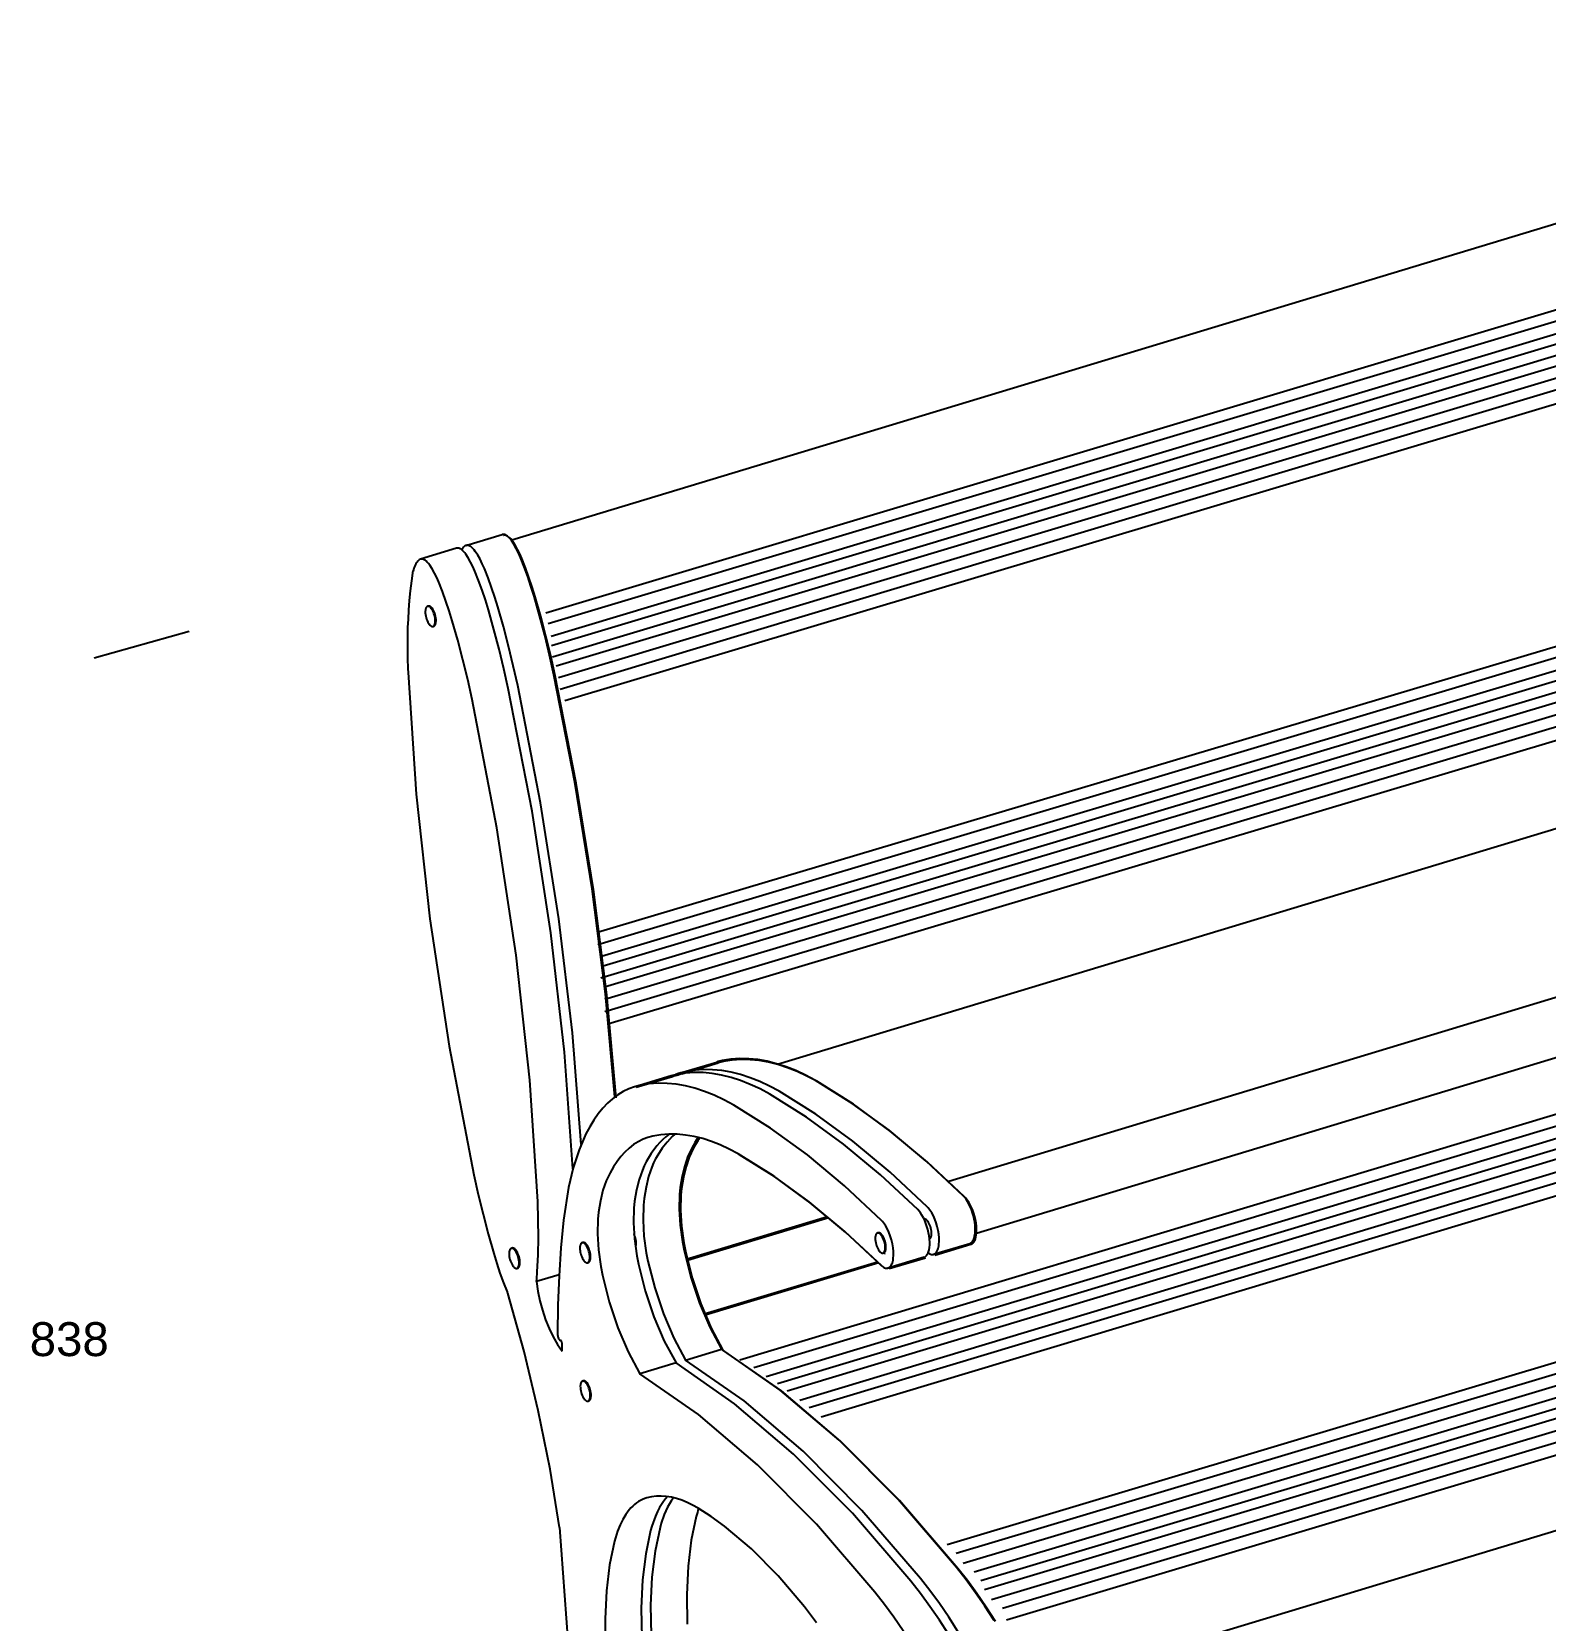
# Model space of a CAD drawing. Extents: x -56 to 226, y 85 to 311.
# Drawn here: x -55.5 to 85, y 160.4 to 307.8 of the extents above; entities that cross this region are included whole.
import ezdxf

# ---------------------------------------------------------------- set-up
doc = ezdxf.new("R2010")
doc.units = 0
doc.layers.add('LIVELLO_1', color=160, linetype='Continuous')
doc.styles.add('STD', font='txt')

# ---------------------------------------------------------------- blocks, each defined once
blk = doc.blocks.new('AI9-BLK1')
at = {"layer": 'LIVELLO_1', "color": 7}
for p, q in [((54.974078, 104.027328), (-100.907191, 56.843817)), ((58.162514, 96.820877), (-97.746833, 50.056807)), ((58.590394, 95.917229), (-97.516528, 49.063586)), ((58.827072, 94.867681), (-97.257974, 47.886397)), ((59.027577, 93.889618), (-97.198546, 47.015476)), ((59.130241, 92.899497), (-97.131539, 45.980742)), ((59.295261, 91.933493), (-96.791163, 45.142378)), ((59.530216, 90.919601), (-96.55638, 44.066302)), ((59.763449, 89.905882), (-96.416682, 42.957326)), ((59.967399, 88.615693), (-95.983978, 41.919836)), ((63.565457, 67.094699), (-92.927833, 20.398669)), ((63.634359, 66.17882), (-92.907163, 19.257136)), ((63.842098, 65.043317), (-92.559208, 18.171931)), ((64.028133, 64.07714), (-92.41951, 17.301011)), ((64.185574, 63.081163), (-92.630522, 16.183078)), ((64.143888, 62.123943), (-92.287218, 15.341785)), ((64.213824, 60.964496), (-92.248633, 14.20921)), ((64.329579, 59.947676), (-92.248633, 13.046663)), ((64.334402, 58.64543), (-91.976643, 11.908059)), ((-106.031082, 56.079695), (-109.390567, 55.069076)), ((-105.155511, 56.341694), (-101.796026, 57.35817)), ((-108.728936, 50.692944), (-108.656245, 50.713786)), ((65.099902, 50.963384), (-76.228767, 8.164962)), ((-108.214756, 48.831903), (-108.141892, 48.852746)), ((64.405716, 35.08201), (-60.319488, -2.709654)), ((68.662476, 30.777191), (-57.75203, -7.526069)), ((75.363875, 27.388078), (-79.713308, -19.274879)), ((76.338837, 26.540929), (-78.41244, -19.985602)), ((77.508447, 25.806435), (-77.291751, -20.832751)), ((78.485476, 25.075214), (-76.240824, -21.471988)), ((79.443902, 24.477662), (-75.334248, -22.161869)), ((80.531863, 23.594512), (-74.161365, -23.038645)), ((81.568492, 22.877932), (-73.281143, -23.695625)), ((82.716054, 22.036812), (-72.179918, -24.587733)), ((94.858982, 10.091804), (-60.480029, -36.42577)), ((95.728524, 9.285997), (-59.630986, -37.240535)), ((-85.222016, 7.380342), (-81.86546, 8.390961)), ((-85.104711, 7.294215), (-81.748154, 8.307762)), ((96.366211, 8.352376), (-58.993298, -38.174156)), ((97.388715, 7.552941), (-57.97355, -38.976691)), ((-86.097587, 7.115586), (-89.454144, 6.102039)), ((-85.980109, 7.029459), (-89.338044, 6.018668)), ((98.028125, 6.753162), (-57.336035, -39.773369)), ((98.366778, 5.911525), (-56.992559, -40.614661)), ((99.00481, 4.978249), (-56.355044, -41.54811)), ((100.024213, 4.184327), (-55.336846, -42.34186)), ((100.411098, 3.117036), (-54.953063, -43.406222)), ((101.809806, -3.105323), (-53.53799, -50.125364)), ((-71.577715, -5.983011), (-84.709041, -9.943148)), ((-71.461616, -6.06621), (-84.593458, -10.026175)), ((-94.374257, -8.382176), (-94.301393, -8.361333)), ((-66.945785, -7.478355), (-66.871715, -7.457684)), ((-61.734389, -9.455495), (-58.376282, -8.444532)), ((-61.618461, -9.541795), (-58.262077, -8.527903)), ((-100.94147, -8.899629), (-100.868778, -8.881715)), ((-93.859904, -10.243216), (-93.787212, -10.219445)), ((-66.947507, -10.174831), (-83.0473, -15.026731)), ((-66.831407, -10.261131), (-82.929822, -15.113031)), ((-66.431432, -9.339568), (-66.35719, -9.318725)), ((-66.241262, -9.398996), (-66.314299, -9.422767)), ((-62.60996, -9.716978), (-65.966172, -10.73087)), ((-62.494032, -9.803278), (-65.850416, -10.814069)), ((-100.427117, -10.763426), (-100.354081, -10.739827)), ((-84.776048, -19.277979), (-81.419664, -18.26426)), ((-85.651619, -19.542563), (-89.011104, -20.553181)), ((-94.331193, -21.222219), (-94.258157, -21.201376)), ((-93.81684, -23.083259), (-93.743804, -23.059488))]:
    blk.add_line(p, q, dxfattribs=at)
for points in [[(-105.167396, 55.529858), (-105.253868, 55.648714), (-105.342924, 55.755856), (-105.434908, 55.848185), (-105.524308, 55.928283), (-105.613364, 55.993568), (-105.657978, 56.020439), (-105.702592, 56.04421), (-105.745483, 56.059024), (-105.788892, 56.076939), (-105.831783, 56.085724), (-105.873469, 56.091753), (-105.914982, 56.094681), (-105.953912, 56.094681), (-105.992497, 56.088652), (-106.031082, 56.079695)], [(-105.333967, 56.231624), (-105.390294, 56.169095), (-105.445416, 56.10071), (-105.498987, 56.029224), (-105.547907, 55.948954)], [(-104.290275, 55.794613), (-104.400346, 55.939996), (-104.514723, 56.07091), (-104.572945, 56.124481), (-104.627722, 56.175124), (-104.684394, 56.219566), (-104.740894, 56.261251), (-104.798771, 56.290879), (-104.850964, 56.317751), (-104.905741, 56.338594), (-104.960863, 56.350479), (-104.986012, 56.356336), (-105.014434, 56.356336), (-105.038033, 56.359437), (-105.063354, 56.359437), (-105.088676, 56.356336), (-105.113997, 56.353408), (-105.137769, 56.347379), (-105.162918, 56.341694), (-105.185311, 56.332737), (-105.207532, 56.32378), (-105.228375, 56.311722), (-105.250768, 56.299837), (-105.274539, 56.285023), (-105.295382, 56.267108), (-105.316052, 56.249366), (-105.333967, 56.231624)], [(-100.933891, 56.805232), (-101.021741, 56.92426), (-101.107868, 57.03123), (-101.200197, 57.126487), (-101.290803, 57.203657), (-101.380031, 57.268942), (-101.424472, 57.295814), (-101.467708, 57.316484), (-101.513873, 57.337327), (-101.556764, 57.349213), (-101.596899, 57.36127), (-101.638413, 57.370228), (-101.680271, 57.372984), (-101.721784, 57.370228), (-101.760369, 57.364199), (-101.796026, 57.35817)], [(-100.818136, 56.719105), (-100.904091, 56.840889), (-100.993319, 56.944931), (-101.082719, 57.040188), (-101.171775, 57.11753), (-101.263931, 57.182987), (-101.307167, 57.209342), (-101.353331, 57.233285), (-101.396223, 57.2512), (-101.439459, 57.265841), (-101.480972, 57.274799), (-101.52283, 57.283756), (-101.562793, 57.283756), (-101.604479, 57.283756), (-101.643064, 57.280828), (-101.680271, 57.268942)], [(-100.091048, 55.220488), (-100.282768, 55.654742), (-100.488095, 56.07091), (-100.706514, 56.451421), (-100.933891, 56.805232)], [(-99.973743, 55.134533), (-100.167185, 55.571543), (-100.371996, 55.981682), (-100.589209, 56.368222), (-100.818136, 56.719105)], [(-109.56885, 54.956077), (-109.632929, 54.884591), (-109.693563, 54.804493), (-109.751785, 54.721294), (-109.808112, 54.628965), (-109.872191, 54.501324), (-109.931619, 54.367483), (-109.986568, 54.221755), (-110.069767, 53.933573)], [(-108.523781, 54.519067), (-108.635402, 54.664794), (-108.746851, 54.792435), (-108.8049, 54.852035), (-108.861228, 54.899578), (-108.916349, 54.94712), (-108.974227, 54.982949), (-109.030726, 55.015505), (-109.085848, 55.042377), (-109.140797, 55.060119), (-109.192818, 55.075105), (-109.221068, 55.078033), (-109.246217, 55.080962), (-109.272917, 55.084062), (-109.29841, 55.084062), (-109.32356, 55.080962), (-109.345953, 55.078033), (-109.371102, 55.072005), (-109.394873, 55.066148), (-109.417438, 55.057191), (-109.441037, 55.048233), (-109.46343, 55.03652), (-109.484101, 55.024462), (-109.506322, 55.009648), (-109.527165, 54.994834), (-109.548008, 54.97692), (-109.56885, 54.956077)], [(-104.326104, 53.94253), (-104.514723, 54.382469), (-104.722979, 54.792435), (-104.94002, 55.179147), (-105.167396, 55.529858)], [(-103.447605, 54.209869), (-103.639324, 54.644124), (-103.84603, 55.057191), (-104.064621, 55.44063), (-104.290275, 55.794613)], [(-98.838067, 51.641378), (-99.119014, 52.562941), (-99.423733, 53.463662), (-99.744644, 54.352496), (-100.091048, 55.220488)], [(-98.720417, 51.558007), (-99.003087, 52.473714), (-99.304877, 53.38029), (-99.628889, 54.266369), (-99.973743, 55.134533)], [(-107.682661, 52.931567), (-107.874208, 53.368577), (-108.079536, 53.781816), (-108.296404, 54.165255), (-108.523781, 54.519067)], [(-103.070194, 50.36876), (-103.351142, 51.284639), (-103.655688, 52.188115), (-103.9797, 53.077294), (-104.326104, 53.94253)], [(-102.194451, 50.633516), (-102.475571, 51.54905), (-102.78029, 52.453043), (-103.104129, 53.338777), (-103.447605, 54.209869)], [(-106.426407, 49.355213), (-106.710455, 50.273676), (-107.012073, 51.177496), (-107.336256, 52.063575), (-107.682661, 52.931567)], [(-96.99184, 44.339843), (-97.402151, 46.171256), (-97.84519, 48.002496), (-98.325264, 49.827708), (-98.838067, 51.641378)], [(-108.728936, 50.692944), (-108.742544, 50.683986), (-108.758736, 50.681058), (-108.772172, 50.669172), (-108.786986, 50.660388), (-108.800422, 50.65143), (-108.812307, 50.636444), (-108.822815, 50.624559), (-108.834528, 50.609745), (-108.846242, 50.594931), (-108.856921, 50.573916), (-108.876214, 50.538431), (-108.890856, 50.493817), (-108.905842, 50.446275), (-108.916349, 50.392704), (-108.925307, 50.336204), (-108.93547, 50.214248), (-108.932713, 50.080578), (-108.916349, 49.937779), (-108.890856, 49.792223), (-108.856921, 49.646324), (-108.812307, 49.500941), (-108.758736, 49.36417), (-108.69793, 49.236185), (-108.630751, 49.120258), (-108.562366, 49.022072), (-108.528432, 48.977458), (-108.489674, 48.941629), (-108.455568, 48.909245), (-108.418361, 48.879618), (-108.381326, 48.858775), (-108.363411, 48.849818), (-108.346875, 48.84086), (-108.329133, 48.834831), (-108.311218, 48.831903), (-108.295026, 48.826046), (-108.278662, 48.826046), (-108.260748, 48.826046), (-108.244383, 48.826046), (-108.228019, 48.829147), (-108.214756, 48.831903), (-108.198391, 48.834831), (-108.184956, 48.843789), (-108.171692, 48.849818), (-108.158256, 48.861703), (-108.14327, 48.870488), (-108.130006, 48.882201), (-108.118293, 48.89736), (-108.109336, 48.912002), (-108.095728, 48.92716), (-108.08677, 48.94473), (-108.0661, 48.986416), (-108.052836, 49.028101), (-108.0363, 49.078572), (-108.024242, 49.132143), (-108.015285, 49.185714), (-108.0096, 49.307671), (-108.01115, 49.444441), (-108.024242, 49.587068), (-108.049736, 49.729695), (-108.08677, 49.878351), (-108.130006, 50.024078), (-108.184956, 50.15792), (-108.244383, 50.288489), (-108.311218, 50.401489), (-108.381326, 50.502774), (-108.41526, 50.544288), (-108.452639, 50.582873), (-108.489674, 50.615774), (-108.525331, 50.642473), (-108.562366, 50.666072), (-108.578902, 50.675029), (-108.596817, 50.683986), (-108.614559, 50.687087), (-108.630751, 50.692944), (-108.647287, 50.698973), (-108.66503, 50.698973), (-108.682944, 50.698973), (-108.69793, 50.698973), (-108.712744, 50.696044), (-108.728936, 50.692944)], [(-108.141892, 48.852746), (-108.128456, 48.858775), (-108.112264, 48.864459), (-108.098656, 48.873589), (-108.083842, 48.882201), (-108.070578, 48.894087), (-108.057142, 48.905973), (-108.045257, 48.91803), (-108.0363, 48.933189), (-108.022864, 48.950587), (-108.014079, 48.968501), (-107.994614, 49.007086), (-107.9798, 49.0517), (-107.963436, 49.099242), (-107.954651, 49.152986), (-107.942765, 49.209486), (-107.935186, 49.33127), (-107.938114, 49.465284), (-107.951723, 49.607739), (-107.9798, 49.753466), (-108.014079, 49.899194), (-108.057142, 50.041993), (-108.112264, 50.181691), (-108.171692, 50.306404), (-108.236804, 50.422331), (-108.30829, 50.523445), (-108.342569, 50.568059), (-108.379776, 50.603888), (-108.41526, 50.636444), (-108.452639, 50.666072), (-108.489674, 50.687087), (-108.507416, 50.696044), (-108.523781, 50.704829), (-108.541695, 50.710858), (-108.558059, 50.713786), (-108.575974, 50.716887), (-108.592166, 50.719815), (-108.608702, 50.719815), (-108.623516, 50.719815), (-108.639708, 50.716887), (-108.656245, 50.713786)], [(-101.226724, 43.064469), (-101.637035, 44.898638), (-102.079902, 46.72695), (-102.558598, 48.552506), (-103.070194, 50.36876)], [(-100.349775, 43.32888), (-100.758708, 45.16012), (-101.204503, 46.991878), (-101.681821, 48.817089), (-102.194451, 50.633516)], [(-96.875913, 44.253543), (-97.284846, 46.087885), (-97.729091, 47.919125), (-98.206236, 49.741581), (-98.720417, 51.558007)], [(-104.58328, 42.050577), (-104.993591, 43.884918), (-105.436458, 45.713403), (-105.916705, 47.541715), (-106.426407, 49.355213)], [(-110.520213, 44.541898), (-109.790542, 33.268512), (-108.521025, 21.671115), (-106.728197, 9.856677), (-104.425667, -2.079546)], [(-91.322591, 5.144475), (-92.193511, 14.72029), (-93.431851, 24.48059), (-95.035887, 34.374388), (-96.99184, 44.339843)], [(-91.204941, 5.061276), (-92.076206, 14.634163), (-93.315751, 24.397219), (-94.918237, 34.288088), (-96.875913, 44.253543)], [(-95.227435, -1.520579), (-96.006543, 9.294954), (-97.271238, 20.386783), (-99.016351, 31.672227), (-101.226724, 43.064469)], [(-94.459006, 0.732686), (-95.278078, 11.093466), (-96.540016, 21.694886), (-98.234658, 32.465805), (-100.349775, 43.32888)], [(-98.490285, -4.570867), (-99.221506, 6.705275), (-100.488095, 18.299917), (-102.279373, 30.117111), (-104.58328, 42.050577)], [(-84.71197, 7.508327), (-84.951576, 7.454756), (-85.189288, 7.389299), (-85.422521, 7.314885), (-85.655926, 7.231686)], [(-76.937939, 5.40613), (-77.850545, 5.896712), (-78.755916, 6.318908), (-79.652158, 6.675648), (-80.538236, 6.964002), (-81.415186, 7.184144), (-82.278871, 7.3328), (-83.127743, 7.412898), (-83.964384, 7.427884), (-84.782077, 7.371385), (-85.587713, 7.2465)], [(-84.594836, 7.421855), (-84.835649, 7.371385), (-85.070432, 7.305928), (-85.306765, 7.231686), (-85.537242, 7.145386)], [(-76.062541, 5.671058), (-76.976697, 6.161467), (-77.880345, 6.583491), (-78.775209, 6.937475), (-79.662665, 7.228758), (-80.538236, 7.448727), (-81.403472, 7.594455), (-82.252171, 7.677481), (-83.088813, 7.689367), (-83.906506, 7.632867), (-84.71197, 7.508327)], [(-81.355758, 8.518946), (-81.483743, 8.492247), (-81.611384, 8.462446), (-81.739197, 8.42679), (-81.86546, 8.390961)], [(-81.23828, 8.435747), (-81.366093, 8.405947), (-81.494078, 8.376147), (-81.620341, 8.343418), (-81.748154, 8.307762)], [(-72.705984, 6.681677), (-73.617384, 7.172086), (-74.522411, 7.594455), (-75.418825, 7.951022), (-76.306281, 8.236276), (-77.18168, 8.459346), (-78.043987, 8.611102), (-78.894237, 8.688445), (-79.731223, 8.703431), (-80.54995, 8.646931), (-81.355758, 8.518946)], [(-72.588679, 6.598478), (-73.501284, 7.088887), (-74.406483, 7.511256), (-75.302725, 7.864895), (-76.190181, 8.15635), (-77.065752, 8.376147), (-77.927888, 8.521874), (-78.778309, 8.605073), (-79.612195, 8.616959), (-80.434195, 8.56356), (-81.23828, 8.435747)], [(-88.944097, 6.229852), (-89.497035, 6.090154), (-90.032403, 5.896712), (-90.55089, 5.644014), (-91.056285, 5.334989), (-91.53946, 4.975149), (-92.003342, 4.561909), (-92.44931, 4.095271), (-92.872884, 3.574889), (-93.277166, 3.001281), (-93.656299, 2.379958), (-94.015795, 1.710921), (-94.65796, 0.22729), (-95.201941, -1.434452), (-95.645152, -3.265692), (-96.107657, -6.298237)], [(-80.295874, 4.395339), (-81.20848, 4.882992), (-82.112301, 5.308117), (-83.010265, 5.665029), (-83.897549, 5.950455), (-84.77312, 6.170252), (-85.635083, 6.322181), (-86.485505, 6.402107), (-87.32094, 6.416921), (-88.141562, 6.357493), (-88.944097, 6.229852)], [(-85.587713, 7.2465), (-85.715526, 7.2167), (-85.843339, 7.184144), (-85.971152, 7.154344), (-86.097587, 7.115586)], [(-85.470235, 7.157272), (-85.599771, 7.133501), (-85.727412, 7.100772), (-85.855225, 7.068044), (-85.980109, 7.029459)], [(-58.972456, -4.038772), (-62.418068, -0.812956), (-65.866781, 2.049746), (-69.298957, 4.552952), (-72.705984, 6.681677)], [(-58.8536, -4.121971), (-62.303691, -0.899256), (-65.749303, 1.966547), (-69.180101, 4.469753), (-72.588679, 6.598478)], [(-63.204583, -5.311045), (-66.652951, -2.091431), (-70.098736, 0.774371), (-73.530912, 3.277578), (-76.937939, 5.40613)], [(-62.329012, -5.049563), (-65.777553, -1.82702), (-69.223337, 1.038955), (-72.655341, 3.542333), (-76.062541, 5.671058)], [(-66.563723, -6.325109), (-70.011058, -3.102395), (-73.455292, -0.236247), (-76.887469, 2.264031), (-80.295874, 4.395339)], [(-87.789301, 1.511794), (-88.257317, 1.386909), (-88.715171, 1.214482), (-89.159588, 0.991412), (-89.584885, 0.7208), (-89.996746, 0.402818), (-90.38897, 0.037121), (-90.763624, -0.376118), (-91.120364, -0.833799), (-91.459189, -1.339539), (-91.777516, -1.886448)], [(-86.287756, 1.690078), (-86.586618, 1.458051), (-86.879451, 1.196568), (-87.160399, 0.914242), (-87.432389, 0.605045), (-87.946742, -0.087592), (-88.420959, -0.872384)], [(-66.669488, -10.4513), (-69.98143, -7.350714), (-73.297679, -4.594638), (-76.597564, -2.189617), (-79.87385, -0.144091), (-80.707563, 0.304805), (-81.53852, 0.694101), (-82.359142, 1.018284), (-83.170634, 1.279767), (-83.970413, 1.478893), (-84.762613, 1.612908), (-85.541549, 1.68112), (-86.305671, 1.690078), (-87.053257, 1.633578), (-87.789301, 1.511794)], [(-85.746704, 1.693178), (-85.996474, 1.467008), (-86.476548, 0.961785), (-86.926994, 0.388004), (-87.346262, -0.260191), (-87.54246, -0.607973)], [(-84.185904, 0.402818), (-84.371766, 0.034193), (-84.542815, -0.361304), (-84.839955, -1.232397), (-85.079389, -2.201502), (-85.256295, -3.259663)], [(-83.460539, 1.303366), (-83.618152, 1.071855), (-83.774215, 0.830871), (-83.922871, 0.578173), (-84.068426, 0.319619), (-84.254289, -0.049351), (-84.42396, -0.447432), (-84.722649, -1.315596), (-84.963462, -2.284701), (-85.138817, -3.346135), (-85.205652, -3.982272), (-85.242859, -5.355659), (-85.15053, -6.842218), (-84.93504, -8.393889), (-84.782077, -9.181955), (-84.156276, -11.658289), (-83.34909, -14.069512), (-82.385841, -16.322949), (-81.302186, -18.350559)], [(-83.578016, 1.386909), (-83.737008, 1.155054), (-83.890142, 0.914242), (-84.041899, 0.664301), (-84.185904, 0.402818)], [(-88.420959, -0.872384), (-88.605272, -1.241182), (-88.774771, -1.636506), (-89.075011, -2.507771), (-89.312722, -3.476876), (-89.491006, -4.538138)], [(-87.54246, -0.607973), (-87.728323, -0.979527), (-87.899028, -1.375196), (-88.19789, -2.243016), (-88.435773, -3.212121), (-88.614229, -4.273555)], [(-66.551838, -10.534671), (-69.868431, -7.436841), (-73.178651, -4.680937), (-76.480086, -2.272988), (-79.7562, -0.22729)], [(-104.425667, -2.079546), (-104.016907, -3.914059), (-103.572662, -5.742371), (-103.095171, -7.567755), (-102.580991, -9.384182)], [(-91.777516, -1.886448), (-91.961656, -2.251973), (-92.130983, -2.64747), (-92.431567, -3.51839), (-92.670657, -4.490596), (-92.847563, -5.549101)], [(-88.614229, -4.273555), (-88.681064, -4.909864), (-88.715171, -6.283251), (-88.626115, -7.769638), (-88.412002, -9.321653), (-88.255939, -10.106618)], [(-85.256295, -3.259663), (-85.321579, -3.898901), (-85.358786, -5.275389), (-85.26663, -6.758847), (-85.052517, -8.307762), (-84.899383, -9.095655)], [(-58.376282, -8.444532), (-58.346654, -8.432819), (-58.318576, -8.420761), (-58.288776, -8.405947), (-58.262077, -8.388032), (-58.232277, -8.36719), (-58.207128, -8.349447), (-58.181634, -8.32292), (-58.156657, -8.299149), (-58.131163, -8.269349), (-58.0881, -8.206993), (-58.043658, -8.135507), (-58.007829, -8.055236), (-57.97355, -7.971865), (-57.943922, -7.87678), (-57.918601, -7.772738), (-57.880016, -7.552941), (-57.859173, -7.308856), (-57.859173, -7.044445), (-57.875709, -6.767804), (-57.909644, -6.476521), (-57.961837, -6.185238), (-58.03005, -5.887927), (-58.114799, -5.596644), (-58.212984, -5.308117), (-58.325811, -5.037677), (-58.449318, -4.781879), (-58.581609, -4.547268), (-58.71838, -4.336083), (-58.844642, -4.17537), (-58.972456, -4.038772)], [(-58.262077, -8.527903), (-58.229176, -8.518946), (-58.202649, -8.50396), (-58.172677, -8.492074), (-58.144771, -8.474332), (-58.114799, -8.453489), (-58.089478, -8.429718), (-58.064328, -8.408875), (-58.039007, -8.382176), (-58.013685, -8.352548), (-57.969244, -8.290192), (-57.927558, -8.221634), (-57.890351, -8.141536), (-57.854694, -8.052308), (-57.826444, -7.957051), (-57.801295, -7.858866), (-57.76271, -7.635968), (-57.741695, -7.392228), (-57.740145, -7.127644), (-57.758059, -6.851175), (-57.792338, -6.562649), (-57.845909, -6.26861), (-57.914294, -5.971126), (-57.998872, -5.679843), (-58.097057, -5.394417), (-58.208506, -5.121048), (-58.331668, -4.868178), (-58.465682, -4.633223), (-58.602452, -4.422383), (-58.727337, -4.258741), (-58.8536, -4.121971)], [(-98.531798, -11.081408), (-98.460484, -9.512167), (-98.430684, -7.900551), (-98.439642, -6.250695), (-98.490285, -4.570867)], [(-92.847563, -5.549101), (-92.913019, -6.185238), (-92.950054, -7.561898), (-92.85807, -9.045012), (-92.643958, -10.597028), (-92.490995, -11.384921)], [(-89.491006, -4.538138), (-89.556463, -5.171347), (-89.593842, -6.547835), (-89.501686, -8.034393), (-89.287573, -9.586064), (-89.134439, -10.371029)], [(-62.60996, -9.716978), (-62.580332, -9.708021), (-62.550532, -9.696135), (-62.520732, -9.681321), (-62.494032, -9.666507), (-62.46561, -9.645664), (-62.438738, -9.621721), (-62.413761, -9.601223), (-62.38844, -9.571423), (-62.366219, -9.544723), (-62.320227, -9.479266), (-62.278369, -9.410881), (-62.239784, -9.333539), (-62.205678, -9.244483), (-62.175705, -9.149054), (-62.150728, -9.051041), (-62.111971, -8.828143), (-62.094229, -8.584403), (-62.091128, -8.319647), (-62.10732, -8.040422), (-62.143149, -7.754824), (-62.19362, -7.457684), (-62.262177, -7.163129), (-62.349855, -6.871846), (-62.447696, -6.586592), (-62.559489, -6.313224), (-62.681445, -6.060181), (-62.813565, -5.82557), (-62.950507, -5.611458), (-63.079526, -5.450916), (-63.204583, -5.311045)], [(-62.242885, -9.336639), (-62.155035, -9.38711), (-62.113349, -9.410881), (-62.070285, -9.428623), (-62.030322, -9.44361), (-61.988637, -9.455495), (-61.946951, -9.46428), (-61.908366, -9.470309), (-61.86668, -9.473237), (-61.828095, -9.473237), (-61.792266, -9.467381), (-61.755404, -9.461524), (-61.718024, -9.449639), (-61.682195, -9.434652), (-61.648261, -9.416738), (-61.615533, -9.398996), (-61.584182, -9.375224), (-61.551454, -9.348525), (-61.521654, -9.321653), (-61.492026, -9.285997), (-61.466705, -9.250168), (-61.440177, -9.211582), (-61.391085, -9.125455), (-61.346643, -9.027098), (-61.309092, -8.9203), (-61.279464, -8.804544), (-61.254315, -8.673459), (-61.233472, -8.53686), (-61.212629, -8.245578), (-61.220036, -7.927251), (-61.254315, -7.585497), (-61.312192, -7.237715), (-61.391085, -6.88976), (-61.494954, -6.541806), (-61.615533, -6.209182), (-61.755404, -5.893783), (-61.908366, -5.608529), (-62.073214, -5.355659), (-62.157963, -5.24266), (-62.242885, -5.141547), (-62.329012, -5.049563)], [(-96.107657, -6.298237), (-96.343818, -8.846058), (-96.510216, -11.46812), (-96.61288, -14.158567), (-96.646986, -16.914644)], [(-66.669488, -10.4513), (-66.577332, -10.534671), (-66.483797, -10.605985), (-66.394569, -10.662484), (-66.348233, -10.686256), (-66.305341, -10.70417), (-66.262105, -10.721912), (-66.219042, -10.733798), (-66.174428, -10.742755), (-66.131364, -10.748784), (-66.089851, -10.748784), (-66.049543, -10.748784), (-66.010786, -10.739827), (-65.970822, -10.733798), (-65.935166, -10.718984), (-65.897959, -10.701242), (-65.862474, -10.683327), (-65.828196, -10.659384), (-65.792367, -10.632684), (-65.761361, -10.602884), (-65.731561, -10.567228), (-65.701761, -10.528642), (-65.673511, -10.489885), (-65.646639, -10.448372), (-65.599269, -10.350186), (-65.557756, -10.24046), (-65.520376, -10.121432), (-65.493677, -9.98759), (-65.471456, -9.844791), (-65.447685, -9.538694), (-65.455092, -9.199697), (-65.48937, -8.843129), (-65.553105, -8.474332), (-65.639404, -8.105879), (-65.752403, -7.742938), (-65.887623, -7.395328), (-66.037657, -7.074245), (-66.204228, -6.78279), (-66.380961, -6.530092), (-66.471912, -6.423122), (-66.563723, -6.325109)], [(-62.10887, -8.037322), (-62.095779, -8.028364), (-62.079243, -8.019407), (-62.065979, -8.010622), (-62.054093, -8.001837), (-62.043586, -7.989779), (-62.0317, -7.974965), (-62.018437, -7.959979), (-62.009479, -7.945165), (-61.997422, -7.930351), (-61.979679, -7.894695), (-61.963315, -7.849908), (-61.949879, -7.802366), (-61.938166, -7.754824), (-61.929209, -7.698324), (-61.920251, -7.582569), (-61.92163, -7.454756), (-61.930587, -7.314885), (-61.954358, -7.175186), (-61.988637, -7.03256), (-62.030322, -6.88976), (-62.077865, -6.753162), (-62.134192, -6.625177), (-62.19672, -6.50925), (-62.262177, -6.40538), (-62.297662, -6.360766), (-62.333318, -6.322181), (-62.370698, -6.283251), (-62.404804, -6.253623), (-62.440461, -6.229852), (-62.47629, -6.206081), (-62.490932, -6.197124), (-62.510224, -6.191267), (-62.52521, -6.185238), (-62.541574, -6.179209), (-62.559489, -6.176281), (-62.575681, -6.173353), (-62.592045, -6.173353), (-62.608409, -6.173353), (-62.621845, -6.179209)], [(-94.374257, -8.382176), (-94.38752, -8.388032), (-94.403885, -8.393889), (-94.41732, -8.402846), (-94.432307, -8.411804), (-94.445398, -8.423861), (-94.459006, -8.432819), (-94.470892, -8.44746), (-94.482949, -8.462446), (-94.493113, -8.480361), (-94.501898, -8.495003), (-94.522913, -8.53686), (-94.539105, -8.581474), (-94.55254, -8.629017), (-94.564426, -8.679487), (-94.573383, -8.735987), (-94.58079, -8.857943), (-94.57769, -8.991785), (-94.564426, -9.134412), (-94.539105, -9.283068), (-94.501898, -9.428623), (-94.459006, -9.571423), (-94.403885, -9.708021), (-94.344284, -9.838762), (-94.278828, -9.952106), (-94.207859, -10.053047), (-94.173408, -10.094733), (-94.136373, -10.133318), (-94.100888, -10.166046), (-94.063337, -10.192746), (-94.026474, -10.216689), (-94.00856, -10.225302), (-93.992196, -10.231158), (-93.974281, -10.237187), (-93.957917, -10.243216), (-93.940175, -10.246317), (-93.923638, -10.246317), (-93.907446, -10.246317), (-93.892632, -10.246317), (-93.87644, -10.246317), (-93.859904, -10.243216), (-93.846468, -10.234431), (-93.830104, -10.231158), (-93.81684, -10.222546), (-93.803404, -10.213416), (-93.78859, -10.201703), (-93.778255, -10.186889), (-93.76637, -10.174831), (-93.754312, -10.160189), (-93.743804, -10.145203), (-93.732091, -10.12436), (-93.714176, -10.088704), (-93.697812, -10.04409), (-93.681448, -9.996547), (-93.672491, -9.943148), (-93.663706, -9.886477), (-93.654749, -9.76452), (-93.656299, -9.630851), (-93.672491, -9.488224), (-93.697812, -9.342496), (-93.732091, -9.196769), (-93.778255, -9.051041), (-93.830104, -8.914443), (-93.892632, -8.78663), (-93.956367, -8.67053), (-94.026474, -8.569417), (-94.063337, -8.527903), (-94.100888, -8.492074), (-94.134823, -8.459518), (-94.170652, -8.429718), (-94.207859, -8.408875), (-94.225429, -8.399918), (-94.244893, -8.390961), (-94.25988, -8.384932), (-94.278828, -8.382176), (-94.293814, -8.379075), (-94.31035, -8.376147), (-94.328265, -8.376147), (-94.344284, -8.376147), (-94.360821, -8.379075), (-94.374257, -8.382176)], [(-93.787212, -10.219445), (-93.773604, -10.213416), (-93.757412, -10.20756), (-93.743804, -10.198775), (-93.729163, -10.189817), (-93.715727, -10.18086), (-93.705219, -10.168974), (-93.693334, -10.151232), (-93.681448, -10.136246), (-93.669562, -10.121432), (-93.660605, -10.106618), (-93.639762, -10.064933), (-93.624948, -10.023247), (-93.610135, -9.972776), (-93.599799, -9.919205), (-93.590842, -9.865634), (-93.580507, -9.743677), (-93.583263, -9.610008), (-93.599799, -9.46428), (-93.624948, -9.321653), (-93.659227, -9.172997), (-93.705219, -9.030198), (-93.757412, -8.8936), (-93.818218, -8.762859), (-93.885398, -8.64986), (-93.953611, -8.551502), (-93.990818, -8.50706), (-94.026474, -8.468303), (-94.063337, -8.435575), (-94.097788, -8.408875), (-94.134823, -8.384932), (-94.152737, -8.379075), (-94.170652, -8.36719), (-94.187016, -8.364433), (-94.20493, -8.358577), (-94.221122, -8.355304), (-94.237314, -8.352548), (-94.255229, -8.352548), (-94.271765, -8.352548), (-94.287785, -8.355304), (-94.301393, -8.361333)], [(-89.41108, -8.795587), (-89.394543, -8.757002), (-89.38128, -8.709115), (-89.369394, -8.664501), (-89.360437, -8.611102), (-89.351652, -8.501031), (-89.348551, -8.376147), (-89.360437, -8.245578), (-89.378352, -8.108635), (-89.406429, -7.971865), (-89.445186, -7.832166), (-89.491006, -7.701597), (-89.543199, -7.573612)], [(-66.945785, -7.478355), (-66.959393, -7.484384), (-66.975585, -7.490413), (-66.98902, -7.49937), (-67.002456, -7.508327), (-67.015892, -7.520041), (-67.027606, -7.531926), (-67.039663, -7.546912), (-67.052927, -7.561898), (-67.061884, -7.579468), (-67.07377, -7.597383), (-67.091512, -7.63304), (-67.109427, -7.674553), (-67.124413, -7.725368), (-67.134748, -7.778595), (-67.142155, -7.832166), (-67.151112, -7.957051), (-67.149734, -8.090893), (-67.134748, -8.23352), (-67.109427, -8.379075), (-67.07377, -8.524803), (-67.030706, -8.67053), (-66.975585, -8.807473), (-66.916157, -8.934941), (-66.849322, -9.051041), (-66.778008, -9.149054), (-66.743902, -9.19074), (-66.705145, -9.229497), (-66.670866, -9.262053), (-66.635209, -9.288925), (-66.598002, -9.312696), (-66.58026, -9.321653), (-66.563723, -9.327682), (-66.546153, -9.336639), (-66.529789, -9.339568), (-66.510497, -9.345597), (-66.495511, -9.345597), (-66.479319, -9.348525), (-66.462954, -9.345597), (-66.446418, -9.342496), (-66.431432, -9.339568), (-66.41679, -9.336639), (-66.401804, -9.327682), (-66.38699, -9.321653), (-66.373726, -9.309768), (-66.360291, -9.297882), (-66.348233, -9.288925), (-66.334969, -9.274111), (-66.326012, -9.259125), (-66.314299, -9.241383), (-66.302413, -9.223468), (-66.284498, -9.184883), (-66.268134, -9.143197), (-66.253148, -9.092554), (-66.242813, -9.039155), (-66.233856, -8.985756), (-66.224898, -8.861044), (-66.227999, -8.72703), (-66.241262, -8.584403), (-66.266756, -8.441604), (-66.302413, -8.29312), (-66.348233, -8.147392), (-66.401804, -8.010622), (-66.462954, -7.882809), (-66.526861, -7.769638), (-66.598002, -7.671797), (-66.635209, -7.630111), (-66.669488, -7.588426), (-66.705145, -7.55587), (-66.742352, -7.528998), (-66.778008, -7.505227), (-66.794373, -7.496269), (-66.815215, -7.487312), (-66.831407, -7.484384), (-66.849322, -7.478355), (-66.865686, -7.472498), (-66.88205, -7.472498), (-66.896864, -7.472498), (-66.913228, -7.472498), (-66.929593, -7.475427), (-66.945785, -7.478355)], [(-66.35719, -9.318725), (-66.343926, -9.312696), (-66.32739, -9.306667), (-66.314299, -9.297882), (-66.30069, -9.288925), (-66.287427, -9.274111), (-66.275541, -9.265154), (-66.262105, -9.250168), (-66.253148, -9.235526), (-66.241262, -9.22054), (-66.229377, -9.199697), (-66.211807, -9.16404), (-66.19527, -9.119426), (-66.179079, -9.071884), (-66.170121, -9.018313), (-66.161164, -8.961985), (-66.152379, -8.840029), (-66.153757, -8.706359), (-66.170121, -8.56356), (-66.193892, -8.417832), (-66.229377, -8.272277), (-66.275541, -8.129478), (-66.32739, -7.989779), (-66.389918, -7.861966), (-66.453997, -7.745867), (-66.525483, -7.648026), (-66.560795, -7.60634), (-66.595074, -7.567755), (-66.635209, -7.535027), (-66.669488, -7.505227), (-66.705145, -7.484384), (-66.721337, -7.472498), (-66.742352, -7.469398), (-66.758716, -7.460613), (-66.77663, -7.457684), (-66.792822, -7.454756), (-66.807808, -7.451828), (-66.827101, -7.451828), (-66.842087, -7.451828), (-66.856901, -7.454756), (-66.871715, -7.457684)], [(-102.580991, -9.384182), (-102.300043, -10.299716), (-101.998425, -11.203537), (-101.672864, -12.092544), (-101.327837, -12.957607)], [(-100.94147, -8.899629), (-100.954734, -8.908586), (-100.97127, -8.914443), (-100.984361, -8.9234), (-100.99797, -8.932185), (-101.009855, -8.944243), (-101.023119, -8.956129), (-101.038105, -8.968014), (-101.04844, -8.982484), (-101.057397, -9.000398), (-101.069283, -9.018313), (-101.087198, -9.05707), (-101.103389, -9.101512), (-101.119926, -9.149054), (-101.131812, -9.199697), (-101.13784, -9.259125), (-101.146625, -9.381081), (-101.145075, -9.514923), (-101.131812, -9.654622), (-101.106318, -9.803278), (-101.069283, -9.949005), (-101.023119, -10.091804), (-100.97127, -10.231158), (-100.908742, -10.356215), (-100.844835, -10.472143), (-100.7749, -10.573256), (-100.737865, -10.61477), (-100.703586, -10.653527), (-100.664829, -10.686256), (-100.630722, -10.715883), (-100.593515, -10.736898), (-100.575601, -10.745856), (-100.558031, -10.751712), (-100.541667, -10.76067), (-100.522374, -10.763426), (-100.507388, -10.766526), (-100.491024, -10.766526), (-100.474832, -10.769455), (-100.458295, -10.766526), (-100.443481, -10.763426), (-100.427117, -10.763426), (-100.410753, -10.757569), (-100.397317, -10.748784), (-100.384054, -10.742755), (-100.369067, -10.733798), (-100.355804, -10.721912), (-100.343918, -10.710027), (-100.333411, -10.698313), (-100.320147, -10.683327), (-100.309639, -10.665413), (-100.299304, -10.64767), (-100.279839, -10.605985), (-100.262097, -10.564299), (-100.250384, -10.513829), (-100.236776, -10.463186), (-100.230747, -10.406686), (-100.220584, -10.28473), (-100.223684, -10.151232), (-100.236776, -10.011361), (-100.262097, -9.862705), (-100.299304, -9.71405), (-100.342196, -9.571423), (-100.397317, -9.434652), (-100.456917, -9.306667), (-100.522374, -9.19074), (-100.592137, -9.092554), (-100.627794, -9.051041), (-100.664829, -9.012456), (-100.700658, -8.979728), (-100.737865, -8.9501), (-100.7749, -8.929257), (-100.792814, -8.9203), (-100.809178, -8.914443), (-100.826921, -8.905658), (-100.843285, -8.899629), (-100.861199, -8.899629), (-100.877563, -8.896701), (-100.893755, -8.896701), (-100.908742, -8.896701), (-100.925106, -8.899629), (-100.94147, -8.899629)], [(-100.354081, -10.739827), (-100.337889, -10.733798), (-100.324453, -10.727941), (-100.309639, -10.718984), (-100.296204, -10.710027), (-100.282768, -10.701242), (-100.271054, -10.686256), (-100.260719, -10.67437), (-100.245733, -10.659384), (-100.236776, -10.644742), (-100.225062, -10.623727), (-100.207148, -10.588243), (-100.189233, -10.543629), (-100.177348, -10.495914), (-100.164084, -10.442343), (-100.156505, -10.385843), (-100.147548, -10.261131), (-100.150648, -10.130389), (-100.164084, -9.98759), (-100.189233, -9.841863), (-100.223684, -9.696135), (-100.269676, -9.550752), (-100.324453, -9.41381), (-100.384054, -9.285997), (-100.449338, -9.170069), (-100.517723, -9.071884), (-100.558031, -9.027098), (-100.592137, -8.991785), (-100.627794, -8.958885), (-100.664829, -8.929257), (-100.700658, -8.908586), (-100.71995, -8.899629), (-100.736142, -8.890672), (-100.754057, -8.881715), (-100.770421, -8.881715), (-100.788336, -8.875686), (-100.8047, -8.872757), (-100.819514, -8.872757), (-100.835878, -8.872757), (-100.852242, -8.878786), (-100.868778, -8.881715)], [(-88.255939, -10.106618), (-87.631516, -12.586053), (-86.821574, -14.996931), (-85.861081, -17.250196), (-84.776048, -19.277979)], [(-84.899383, -9.095655), (-84.272203, -11.574918), (-83.465017, -13.983384), (-82.503319, -16.236649), (-81.419664, -18.26426)], [(-96.505737, -11.355293), (-98.604834, -11.985401), (-98.582441, -11.765432), (-98.561426, -11.539261), (-98.545406, -11.313607), (-98.531798, -11.081408)], [(-92.490995, -11.384921), (-91.863643, -13.864356), (-91.056285, -16.26955), (-90.094587, -18.525915), (-89.011104, -20.553181)], [(-89.134439, -10.371029), (-88.507087, -12.850465), (-87.698351, -15.258586), (-86.738375, -17.515124), (-85.651619, -19.542563)], [(-101.327837, -12.957607), (-101.315952, -12.990163), (-101.302688, -13.019963), (-101.290803, -13.046663), (-101.277195, -13.076463)], [(-96.459573, -34.832413), (-97.347202, -29.412761), (-98.451527, -23.954352), (-99.764109, -18.493186), (-101.277195, -13.076463)], [(-98.604834, -11.985401), (-98.478227, -12.868379), (-98.294086, -13.766171), (-98.056203, -14.658106), (-97.767676, -15.529026), (-97.431779, -16.358605), (-97.061776, -17.134613), (-96.658872, -17.836207), (-96.233747, -18.454601)], [(-96.646986, -16.914644), (-96.646986, -16.950128), (-96.638029, -17.027643), (-96.621837, -17.110842), (-96.599444, -17.188184), (-96.569644, -17.262254), (-96.551729, -17.298083), (-96.535537, -17.327711), (-96.514695, -17.357338), (-96.49678, -17.38111), (-96.476109, -17.405053), (-96.458195, -17.425724), (-96.447687, -17.431753), (-96.437524, -17.44071), (-96.428567, -17.443638), (-96.418232, -17.449667), (-96.409275, -17.452595), (-96.398767, -17.455696), (-96.388432, -17.458624), (-96.383953, -17.458624), (-96.382575, -17.458624), (-96.374996, -17.458624), (-96.37069, -17.458624), (-96.368967, -17.458624), (-96.36311, -17.455696)], [(-96.233747, -18.454601), (-96.233747, -17.702365), (-96.235125, -17.684623), (-96.238053, -17.648794), (-96.244082, -17.613309), (-96.255968, -17.57748), (-96.269576, -17.544752), (-96.276983, -17.529765), (-96.285768, -17.515124), (-96.294553, -17.503238), (-96.302132, -17.488252), (-96.311089, -17.479295), (-96.320047, -17.470338), (-96.324525, -17.467582), (-96.329004, -17.464481), (-96.333483, -17.461553), (-96.339167, -17.458624), (-96.343818, -17.458624), (-96.348124, -17.458624), (-96.352775, -17.455696), (-96.354153, -17.455696), (-96.357081, -17.455696), (-96.358804, -17.455696), (-96.361732, -17.455696), (-96.36311, -17.455696)], [(-59.598257, -38.530723), (-65.025316, -32.225165), (-70.496989, -26.722314), (-75.973313, -22.057827), (-81.419664, -18.26426)], [(-59.482502, -38.613922), (-64.908011, -32.311464), (-70.379683, -26.805341), (-75.858763, -22.141026), (-81.302186, -18.350559)], [(-67.188319, -40.819817), (-72.613828, -34.514086), (-78.086879, -29.008479), (-83.566303, -24.34382), (-89.011104, -20.553181)], [(-63.831935, -39.809026), (-69.257271, -33.503467), (-74.729116, -27.997688), (-80.206818, -23.336129), (-85.651619, -19.542563)], [(-62.956364, -39.54427), (-68.3817, -33.241812), (-73.853545, -27.733105), (-79.331247, -23.068446), (-84.776048, -19.277979)], [(-94.331193, -21.222219), (-94.344284, -21.228248), (-94.360821, -21.234104), (-94.374257, -21.243062), (-94.38752, -21.252019), (-94.402507, -21.263904), (-94.412842, -21.27579), (-94.424727, -21.290604), (-94.436613, -21.305418), (-94.44712, -21.320404), (-94.459006, -21.338319), (-94.476921, -21.376904), (-94.493113, -21.421518), (-94.506548, -21.46906), (-94.518434, -21.519703), (-94.527391, -21.578958), (-94.536176, -21.700743), (-94.534798, -21.834757), (-94.518434, -21.974455), (-94.493113, -22.123111), (-94.459006, -22.269011), (-94.41577, -22.411466), (-94.360821, -22.551164), (-94.301393, -22.678977), (-94.233008, -22.795077), (-94.164623, -22.89309), (-94.130516, -22.934776), (-94.090209, -22.973361), (-94.056274, -23.005917), (-94.020445, -23.035545), (-93.983238, -23.05656), (-93.965324, -23.068446), (-93.949132, -23.074474), (-93.931217, -23.080331), (-93.911753, -23.083259), (-93.897283, -23.086188), (-93.877818, -23.089288), (-93.862832, -23.092044), (-93.846468, -23.089288), (-93.830104, -23.086188), (-93.81684, -23.083259), (-93.803404, -23.077403), (-93.787212, -23.071374), (-93.773604, -23.062417), (-93.75879, -23.053459), (-93.745355, -23.041574), (-93.732091, -23.02986), (-93.720205, -23.017975), (-93.70987, -23.002989), (-93.697812, -22.985074), (-93.688855, -22.967332), (-93.669562, -22.928747), (-93.654749, -22.884133), (-93.638384, -22.836591), (-93.626671, -22.78612), (-93.617714, -22.726692), (-93.610135, -22.604563), (-93.613063, -22.473822), (-93.626671, -22.331367), (-93.651648, -22.185468), (-93.688855, -22.036812), (-93.732091, -21.894185), (-93.787212, -21.754314), (-93.846468, -21.626845), (-93.911753, -21.513846), (-93.983238, -21.41256), (-94.017517, -21.370875), (-94.054552, -21.33229), (-94.090209, -21.299561), (-94.127416, -21.272862), (-94.164623, -21.252019), (-94.179437, -21.240133), (-94.198901, -21.234104), (-94.216644, -21.228248), (-94.233008, -21.219291), (-94.2492, -21.219291), (-94.267114, -21.216362), (-94.283478, -21.216362), (-94.298465, -21.219291), (-94.314657, -21.219291), (-94.331193, -21.222219)], [(-93.743804, -23.059488), (-93.727785, -23.053459), (-93.714176, -23.050531), (-93.69919, -23.041574), (-93.685927, -23.032789), (-93.672491, -23.020903), (-93.660605, -23.005917), (-93.647342, -22.994031), (-93.638384, -22.979045), (-93.624948, -22.961303), (-93.615991, -22.943389), (-93.596699, -22.908076), (-93.580507, -22.866563), (-93.565693, -22.815748), (-93.556736, -22.762349), (-93.546228, -22.70895), (-93.537271, -22.583893), (-93.540199, -22.450051), (-93.553807, -22.307596), (-93.578956, -22.161869), (-93.615991, -22.015969), (-93.660605, -21.870414), (-93.714176, -21.733643), (-93.773604, -21.60583), (-93.839061, -21.489903), (-93.910375, -21.391718), (-93.944653, -21.350204), (-93.98186, -21.311447), (-94.017517, -21.278718), (-94.054552, -21.252019), (-94.090209, -21.228248), (-94.106745, -21.219291), (-94.125865, -21.210333), (-94.14378, -21.204304), (-94.161694, -21.201376), (-94.178059, -21.195519), (-94.19425, -21.192591), (-94.209237, -21.192591), (-94.225429, -21.195519), (-94.241965, -21.195519), (-94.258157, -21.201376)], [(-88.357053, -32.067552), (-88.560658, -32.132836), (-88.757029, -32.210351), (-88.948576, -32.308364), (-89.138917, -32.415506), (-89.32168, -32.543147), (-89.499963, -32.679917), (-89.671185, -32.837531), (-89.83741, -33.007029), (-90.001053, -33.191342), (-90.307322, -33.601653), (-90.588269, -34.065363), (-90.843723, -34.582644), (-91.07575, -35.153324), (-91.366861, -36.09883)], [(-83.604888, -33.015986), (-84.110284, -32.730388), (-84.611201, -32.48682), (-85.104711, -32.284593), (-85.593742, -32.123879), (-86.076744, -32.005195), (-86.552512, -31.93371), (-87.019322, -31.900981), (-87.475625, -31.912867), (-87.921421, -31.969366), (-88.357053, -32.067552)], [(-86.435034, -31.945595), (-86.634161, -32.168665), (-86.827431, -32.412406), (-87.010365, -32.676989), (-87.181242, -32.962415), (-87.384847, -33.348955), (-87.569332, -33.765122), (-87.896099, -34.686686), (-88.009098, -35.088039)], [(-85.877618, -32.049637), (-86.069337, -32.320422), (-86.2552, -32.614461), (-86.429005, -32.929859), (-86.744231, -33.625424), (-87.016222, -34.40436), (-87.1337, -34.823628)], [(-83.777143, -33.809564), (-84.236374, -35.997717), (-84.52938, -38.411695), (-84.649958, -41.024972), (-84.602243, -43.798791)], [(-83.549767, -33.051643), (-83.609195, -33.232855), (-83.667417, -33.423197), (-83.723916, -33.613538), (-83.777143, -33.809564)], [(-72.616756, -43.682863), (-73.709368, -42.169605), (-76.169339, -39.306731), (-78.651702, -36.812482), (-81.135788, -34.710629), (-82.372578, -33.812493), (-83.604888, -33.015986)], [(-96.459573, -34.832413), (-95.691144, -45.350634), (-94.424727, -56.154281), (-92.6648, -67.144825), (-90.432034, -78.228386)], [(-88.009098, -35.088039), (-88.468502, -37.273091), (-88.761335, -39.687242), (-88.884497, -42.300347), (-88.836955, -45.074165)], [(-87.1337, -34.823628), (-87.592931, -37.008508), (-87.885764, -39.425587), (-88.009098, -42.035591), (-87.961384, -44.809754)], [(-91.366861, -36.09883), (-91.827987, -38.28681), (-92.120648, -40.701133), (-92.241054, -43.31131), (-92.193511, -46.084784)], [(-60.344465, -44.72311), (-61.197815, -43.406222), (-62.065979, -42.145662), (-62.944478, -40.944701), (-63.831935, -39.809026)], [(-59.465965, -44.461972), (-60.322244, -43.141811), (-61.190236, -41.881251), (-62.068907, -40.680118), (-62.956364, -39.54427)], [(-56.109409, -43.447908), (-56.964482, -42.130848), (-57.833851, -40.87046), (-58.712351, -39.669327), (-59.598257, -38.530723)], [(-55.993826, -43.531107), (-56.848554, -42.214219), (-57.714996, -40.953486), (-58.595045, -39.752526), (-59.482502, -38.613922)], [(-63.701021, -45.734073), (-64.555577, -44.417185), (-65.422191, -43.156625), (-66.30069, -41.958593), (-67.188319, -40.819817)]]:
    blk.add_lwpolyline(points, dxfattribs=at)
blk.add_open_spline([(-110.483006, 44.393242), (-110.483006, 44.393242), (-110.848703, 48.879618), (-110.059604, 54.022628)], degree=3, dxfattribs=at)

msp = doc.modelspace()

# ---------------------------------------------------------------- linework, layer by layer
at = {"layer": 'LIVELLO_1', "color": 7}
msp.add_line((-49.740116, 249.727393), (-40.920672, 252.196837), dxfattribs=at)

# ---------------------------------------------------------------- block references
msp.add_blockref('AI9-BLK1', (89.930773, 203.81004), dxfattribs=at)

# ---------------------------------------------------------------- texts
at = {"layer": 'LIVELLO_1', "color": 7, "insert": (-55.737511, 188.051177), "char_height": 3.149801, "attachment_point": 1, "style": 'STD'}
msp.add_mtext('\\fArial|b0|i0;\\H3.1498;\\C7;838', dxfattribs=at)

doc.saveas('drawing.dxf')
